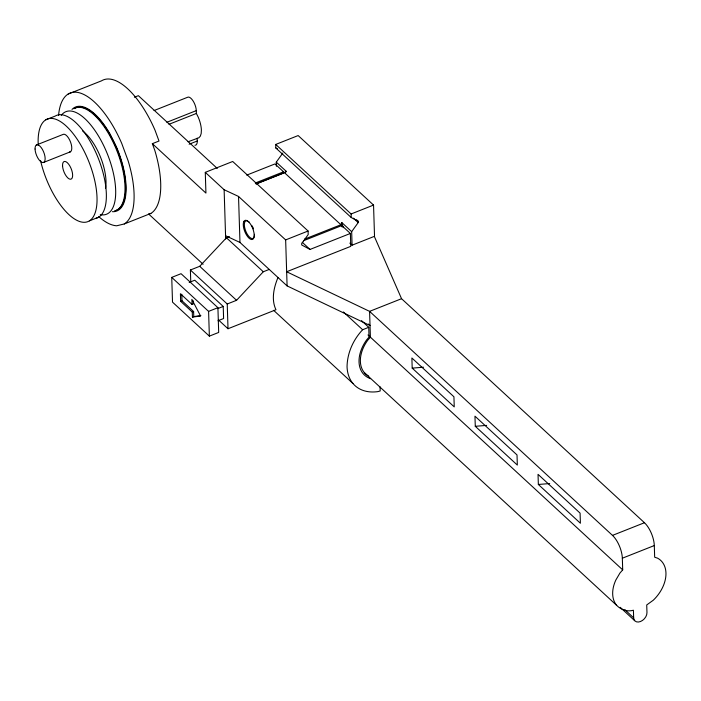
<?xml version="1.0" encoding="UTF-8"?>
<svg xmlns="http://www.w3.org/2000/svg" width="701" height="701" viewBox="0 0 701 701"><rect width="100%" height="100%" fill="white"/><g stroke="black" fill="none" stroke-linecap="round" stroke-linejoin="round"><path stroke-width="1.05" d="M277.99 277.482C273.846 287.506 271.077 299.529 275.957 309.746L228.009 328.743L218.397 319.875M304.602 239.129L340.923 224.741L341.79 222.559L351.665 231.663L352.086 245.184L374.527 236.298L373.545 205.078L298.162 135.556L275.721 144.441L275.826 147.981L351.219 217.512L358.158 221.244L358.202 222.585L351.665 231.663M285.36 173.051L286.148 171.237L276.273 162.133L282.81 153.063M370.645 378.68A33.087 22.747 -47.3 0 1 366.641 339.871L369.041 337.102L368.735 327.314L362.636 329.733C353.26 339.661 347.284 352.936 347.048 366.667A47.274 32.5 -47.3 0 0 377.821 391.622L380.179 390.983L380.047 386.768M303.472 240.75L341.808 225.564L350.369 233.459L350.78 246.349L286.648 271.751L369.585 311.367L612.49 535.389A17.613 7.334 68.4 0 1 622.339 558.215L622.698 569.878L619.912 573.094L615.846 580.016A31.51 21.67 -47.3 0 0 616.643 605.331C620.832 609.721 627.526 612.078 633.406 610.229L633.651 617.826A7.877 5.415 -47.3 0 0 640.504 621.515A7.877 5.415 -47.3 0 0 646.97 612.543L646.725 604.954L653.323 600.187A31.51 21.67 -47.3 0 0 657.582 558.171L654.664 557.216L654.305 545.553A17.613 7.334 68.4 0 0 644.456 522.727L401.55 298.705L374.553 236.929M190.751 281.846L190.383 270.008L199.706 266.31L226.449 237.77L229.411 236.596M190.383 270.008L227.238 303.997L236.561 300.3L263.304 271.76L269.193 269.429M256.189 183.837L284.431 172.648L286.148 171.237M68.199 94.03L101.496 80.843A70.906 29.53 68.4 0 1 155.017 130.202L159.004 141.032L152.345 143.67L154.737 150.189A70.906 29.53 68.4 0 1 150.89 213.411L124.252 223.961L116.699 225.783A70.906 29.53 68.4 0 1 98.902 216.775M45.793 119.81L55.116 116.121A55.151 22.967 68.4 0 1 98.122 157.839A55.151 22.967 68.4 0 1 95.932 218.326M134.373 97.246L138.369 95.669L217.266 168.433M36.356 145.011L62.994 134.461A9.455 3.934 68.4 0 1 70.591 142.189A9.455 3.934 68.4 0 1 69.46 152.021M154.054 110.556L187.5 97.308A9.455 3.934 68.4 0 1 192.95 100.734A9.455 3.934 68.4 0 1 196.289 110.627L196.376 113.457L198.234 117.181A18.121 7.545 68.4 0 1 201.389 130.088L201.178 133.549L200.32 136.169L198.882 137.764L188.034 141.795M43.83 162.334L70.468 151.784M166.891 122.272L196.289 110.627M169.011 124.296L196.376 113.457M189.13 144.222L197.244 141.006L197.156 138.185M152.345 143.67L205.928 193.09L205.279 172.35L232.697 161.484L308.089 231.015L308.203 234.555L301.658 243.624L301.702 244.973L310.017 249.442L350.369 233.459M89.386 220.868L98.71 217.17M246.734 175.119L274.985 163.929L283.546 171.824L283.581 173.094L256.128 183.969M255.295 183.014L283.546 171.824M171.736 277.394L181.06 273.697L217.915 307.686L218.686 332.44L209.362 336.13L172.516 302.14L171.736 277.394L208.591 311.384L209.362 336.13M205.279 172.35L224.127 189.734L238.533 196.446L285.649 239.908L308.089 231.015M275.721 144.441L351.105 213.971L373.545 205.078M189.191 282.433L194.782 280.216L223.225 306.442L223.601 318.534L218.011 320.751M180.656 301.325L181.988 300.79L193.607 311.516L193.765 316.58L192.433 317.106L192.276 312.041L180.656 301.325L180.411 293.728L192.039 304.444L193.371 303.919L193.274 300.878M192.276 312.041L193.607 311.516M208.591 311.384L217.915 307.686M217.634 308.659L223.225 306.442M401.55 298.705L369.585 311.367L370.4 337.19L367.613 340.397A31.51 21.67 -47.3 0 0 368.735 376.2M612.49 535.389L644.456 522.727M622.339 558.215L654.305 545.553M150.89 213.411L148.586 213.963L203.106 264.251M193.765 316.58L200.88 315.608M192.433 317.106L200.565 316.002L191.881 299.38L192.039 304.444M412.197 368.121L454.248 406.904L453.933 396.775L411.881 357.992L412.197 368.121L423.544 367.219M475.278 426.296L517.329 465.078L517.014 454.949L474.963 416.166L475.278 426.296L486.617 425.393M538.35 484.47L580.402 523.253L580.086 513.123L538.035 474.34L538.35 484.47L549.689 483.567M225.573 235.729L239.97 242.45L287.095 285.903L370.032 325.518L368.428 324.037M275.826 147.981L277.561 148.919M249.162 222.051L246.664 220.736A9.455 3.934 68.4 0 0 247.076 233.897L248.32 235.781A9.455 3.934 68.4 0 0 254.445 234.3M356.555 219.763L358.158 221.244M353.392 218.151L358.202 222.585M284.431 172.648L340.923 224.741M349.852 243.124L352.086 245.184M302.236 242.266L310.017 249.442M361.523 320.655L368.735 327.314M343.376 311.971L362.636 329.733M367.99 334.964L622.698 569.878M226.449 237.77L263.304 271.76M624.836 609.695L633.651 617.826M620.219 607.338L634.642 620.63M364.336 372.634L616.643 605.331M273.609 310.315L352.997 383.535M199.706 266.31L236.561 300.3M341.79 222.559L343.218 227.685M351.105 213.971L351.219 217.512M341.808 225.564L341.851 226.826M285.649 239.908L287.095 285.903M276.273 162.133L276.404 166.295M238.533 196.446L239.97 242.45M224.127 189.734L225.669 238.971M227.238 303.997L228.009 328.743M181.778 294.28L181.988 300.79M74.429 108.462A55.151 22.967 68.4 0 1 117.435 150.189A55.151 22.967 68.4 0 1 115.244 210.677M58.577 115.393A70.906 29.53 68.4 0 1 82.902 94.057A70.906 29.53 68.4 0 1 121.72 143.39L128.108 160.739A70.906 29.53 68.4 0 1 124.252 223.961M72.001 109.444A55.94 23.291 68.4 0 1 109.926 133.838L116.34 146.684A55.94 23.291 68.4 0 1 112.379 211.684M251.712 225.398A9.455 3.934 68.4 0 1 252.798 227.562M253.324 228.824A9.455 3.934 68.4 0 1 252.474 226.511M38.24 145.133A55.151 22.967 68.4 0 1 77.04 139.008A55.151 22.967 68.4 0 1 89.272 220.938A55.151 22.967 68.4 0 1 40.562 160.66M82.727 131.078A37.03 15.422 68.4 0 1 105.571 188.262M61.32 115.306A55.151 22.967 68.4 0 1 107.761 154.93A55.151 22.967 68.4 0 1 100.269 214.655M73.763 108.734A55.151 22.967 68.4 0 1 116.769 150.452A55.151 22.967 68.4 0 1 114.578 210.94M197.244 141.006A9.455 3.934 68.4 0 1 194.922 145.265M243.869 221.428L243.387 222.909A10.243 4.267 68.4 0 0 248.986 238.138A10.243 4.267 68.4 0 0 253.946 232.653L253.333 230.165A10.243 4.267 68.4 0 0 243.869 221.428M62.547 165.681A9.455 3.934 68.4 0 0 70.319 179.246A9.455 3.934 68.4 0 0 69.907 166.084A9.455 3.934 68.4 0 0 62.547 165.681M35.05 149.015A9.455 3.934 68.4 0 0 42.822 162.579A9.455 3.934 68.4 0 0 42.41 149.418A9.455 3.934 68.4 0 0 35.05 149.015"/></g></svg>
